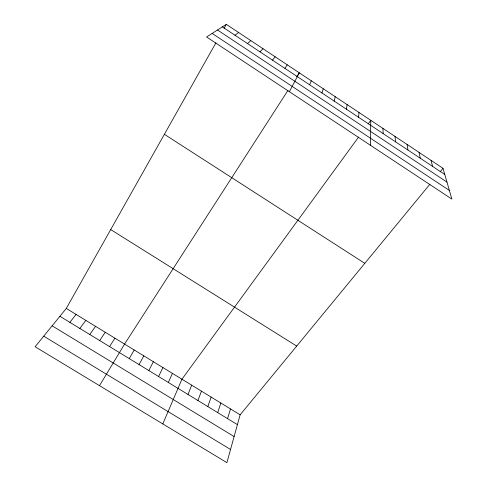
<?xml version="1.0" encoding="UTF-8"?>
<svg xmlns="http://www.w3.org/2000/svg" width="487" height="487" viewBox="0 0 487 487"><rect width="100%" height="100%" fill="white"/><g stroke="black" fill="none" stroke-linecap="round" stroke-linejoin="round"><path stroke-width="0.73" d="M370.345 145.217L370.796 120.338L368.172 123.935M358.578 117.276L358.98 112.485M346.409 109.198L347.121 104.602M334.192 101.095L335.22 96.7M429.948 184.183L240.128 414.821L226.899 462.65L35.119 346.744L66.293 308.423L215.966 42.746M227.581 418.631L230.497 408.922M321.937 92.962L323.283 88.768M217.719 412.617L220.836 403.011M207.833 406.578L211.151 397.082M197.923 400.527L201.441 391.14M187.982 394.464L191.701 385.18M309.641 84.799L311.309 80.812M162.81 423.915L181.943 379.209L358.615 137.036M168.319 382.453L172.441 373.389M158.592 376.518L162.914 367.563M148.839 370.564L153.368 361.719M289.388 91.708L299.292 72.825L296.857 76.605M139.063 364.599L143.793 355.857M224.099 28.313L226.333 24.35L443.006 168.313L451.881 199.104L206.573 36.975L226.333 24.35M129.262 358.615L134.193 349.983M99.512 385.661L124.569 344.09L287.994 90.357M109.575 346.598L114.92 338.185M284.925 68.393L287.233 64.814M99.695 340.565L105.247 332.268M89.791 334.52L95.543 326.327M79.856 328.451L85.815 320.379M69.891 322.37L76.069 314.407M272.501 60.145L275.137 56.772M440.193 171.734L443.006 168.313M260.034 51.872L262.998 48.706M247.524 43.568L250.817 40.616M234.971 35.241L238.593 32.495M43.72 336.17L230.546 449.477M52.133 325.827L234.113 436.565M59.907 316.276L237.412 424.634M66.293 308.423L240.128 414.821M110.707 229.584L296.705 346.08M164.387 134.309L364.793 263.345M217.5 29.993L446.981 182.108M212.137 33.42L449.391 190.454M222.376 26.876L444.789 174.498M431.074 160.387L432.547 166.371M419.1 152.431L420.269 158.22M407.083 144.45L407.942 150.039M395.03 136.439L395.572 141.833M382.934 128.404L383.159 133.596"/></g></svg>
